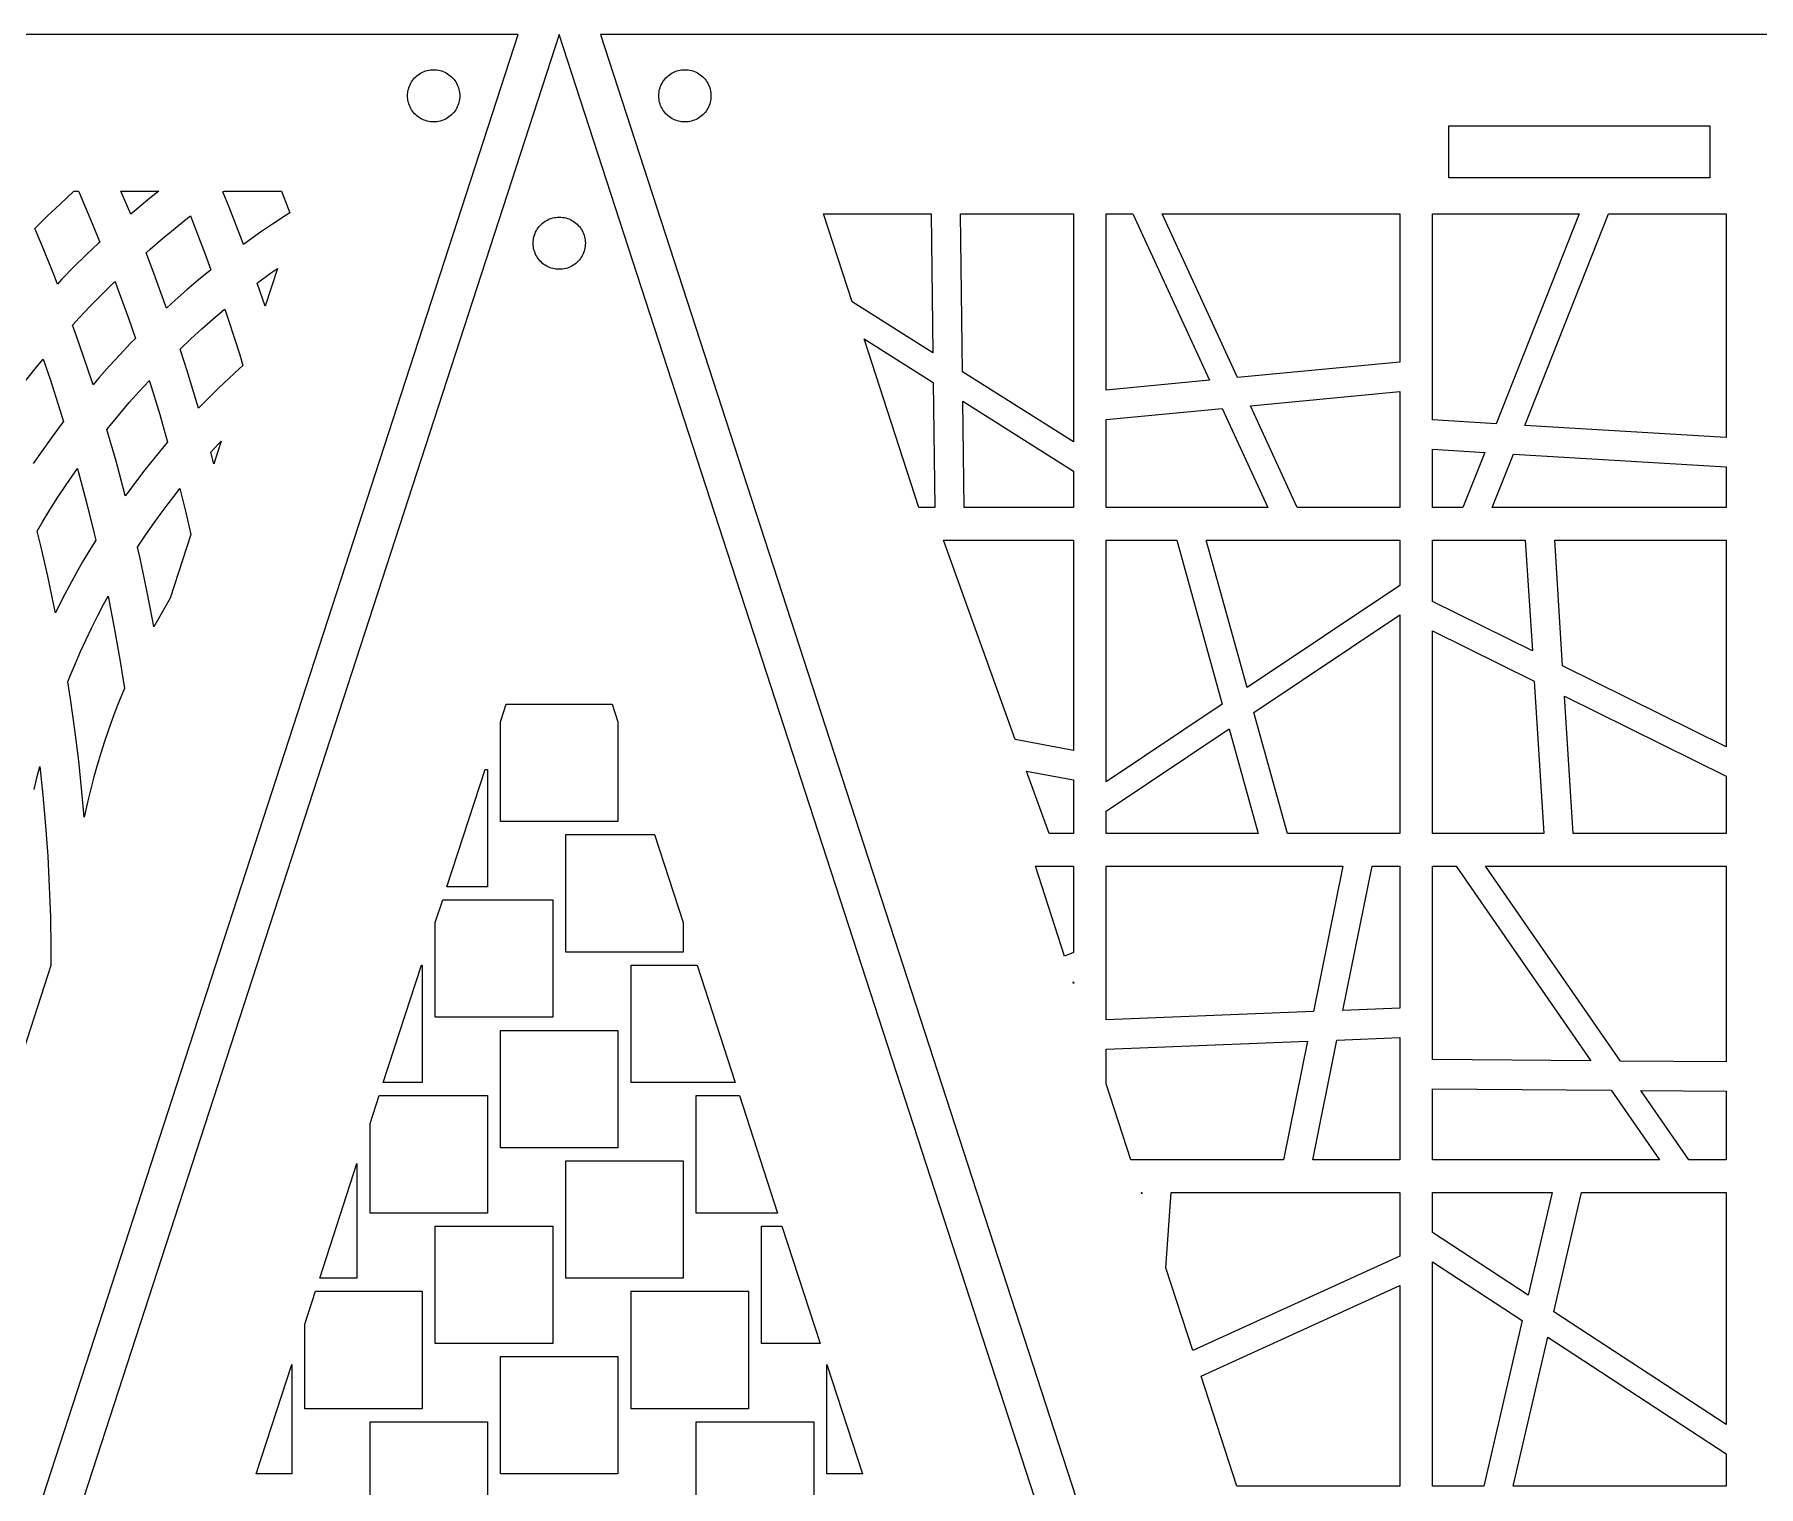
# Model space of a CAD drawing. Header units: metres. Extents: x 20 to 1108, y 20 to 485.
# Drawn here: x 132.9 to 265, y 373.4 to 484.7 of the extents above; entities that cross this region are included whole.
import ezdxf

# ---------------------------------------------------------------- set-up
doc = ezdxf.new("R2010")
doc.units = ezdxf.units.M

msp = doc.modelspace()

# ---------------------------------------------------------------- linework, layer by layer
for p, q in [((170, 484.652), (20, 484.652)), ((95, 253.826), (170, 484.652)), ((173.154, 484.652), (98.1544, 253.826)), ((248.154, 253.826), (173.154, 484.652)), ((326.309, 484.652), (176.309, 484.652)), ((176.309, 484.652), (251.309, 253.826)), ((161.718, 480.802), (161.775, 480.913)), ((161.775, 480.913), (161.839, 481.022)), ((161.839, 481.022), (161.91, 481.126)), ((161.91, 481.126), (161.986, 481.225)), ((161.986, 481.225), (162.07, 481.319)), ((162.07, 481.319), (162.159, 481.408)), ((162.159, 481.408), (162.253, 481.491)), ((162.253, 481.491), (162.353, 481.569)), ((162.353, 481.569), (162.456, 481.639)), ((162.456, 481.639), (162.564, 481.703)), ((162.564, 481.703), (162.677, 481.76)), ((162.677, 481.76), (162.792, 481.81)), ((162.792, 481.81), (162.91, 481.853)), ((162.91, 481.853), (163.03, 481.888)), ((163.03, 481.888), (163.153, 481.915)), ((163.153, 481.915), (163.277, 481.935)), ((163.277, 481.935), (163.402, 481.946)), ((163.402, 481.946), (163.528, 481.95)), ((163.528, 481.95), (163.653, 481.946)), ((163.653, 481.946), (163.778, 481.935)), ((163.778, 481.935), (163.902, 481.915)), ((163.902, 481.915), (164.025, 481.888)), ((164.025, 481.888), (164.146, 481.853)), ((164.146, 481.853), (164.264, 481.81)), ((164.264, 481.81), (164.38, 481.76)), ((164.38, 481.76), (164.491, 481.703)), ((164.491, 481.703), (164.6, 481.639)), ((164.6, 481.639), (164.703, 481.569)), ((164.703, 481.569), (164.803, 481.491)), ((164.803, 481.491), (164.897, 481.408)), ((164.897, 481.408), (164.985, 481.319)), ((164.985, 481.319), (165.069, 481.225)), ((165.069, 481.225), (165.146, 481.126)), ((165.146, 481.126), (165.217, 481.022)), ((165.217, 481.022), (165.28, 480.913)), ((165.28, 480.913), (165.338, 480.802)), ((180.971, 480.802), (181.029, 480.913)), ((181.029, 480.913), (181.092, 481.022)), ((181.092, 481.022), (181.163, 481.126)), ((181.163, 481.126), (181.239, 481.225)), ((181.239, 481.225), (181.323, 481.319)), ((181.323, 481.319), (181.411, 481.408)), ((181.411, 481.408), (181.506, 481.491)), ((181.506, 481.491), (181.606, 481.569)), ((181.606, 481.569), (181.709, 481.639)), ((181.709, 481.639), (181.818, 481.703)), ((181.818, 481.703), (181.929, 481.76)), ((181.929, 481.76), (182.045, 481.81)), ((182.045, 481.81), (182.163, 481.853)), ((182.163, 481.853), (182.283, 481.888)), ((182.283, 481.888), (182.406, 481.915)), ((182.406, 481.915), (182.53, 481.935)), ((182.53, 481.935), (182.655, 481.946)), ((182.655, 481.946), (182.78, 481.95)), ((182.78, 481.95), (182.906, 481.946)), ((182.906, 481.946), (183.031, 481.935)), ((183.031, 481.935), (183.155, 481.915)), ((183.155, 481.915), (183.279, 481.888)), ((183.279, 481.888), (183.399, 481.853)), ((183.399, 481.853), (183.517, 481.81)), ((183.517, 481.81), (183.632, 481.76)), ((183.632, 481.76), (183.744, 481.703)), ((183.744, 481.703), (183.853, 481.639)), ((183.853, 481.639), (183.956, 481.569)), ((183.956, 481.569), (184.056, 481.491)), ((184.056, 481.491), (184.15, 481.408)), ((184.15, 481.408), (184.238, 481.319)), ((184.238, 481.319), (184.322, 481.225)), ((184.322, 481.225), (184.399, 481.126)), ((184.399, 481.126), (184.47, 481.022)), ((184.47, 481.022), (184.533, 480.913)), ((184.533, 480.913), (184.591, 480.802)), ((161.528, 479.95), (161.532, 480.075)), ((161.532, 479.824), (161.528, 479.95)), ((161.532, 480.075), (161.544, 480.201)), ((161.544, 479.699), (161.532, 479.824)), ((161.544, 480.201), (161.563, 480.325)), ((161.563, 479.575), (161.544, 479.699)), ((161.563, 480.325), (161.591, 480.447)), ((161.591, 479.453), (161.563, 479.575)), ((161.591, 480.447), (161.626, 480.569)), ((161.626, 480.569), (161.668, 480.687)), ((161.668, 480.687), (161.718, 480.802)), ((165.338, 480.802), (165.388, 480.687)), ((165.388, 480.687), (165.43, 480.569)), ((165.43, 480.569), (165.465, 480.447)), ((165.465, 480.447), (165.492, 480.325)), ((165.492, 479.575), (165.465, 479.453)), ((165.492, 480.325), (165.512, 480.201)), ((165.512, 479.699), (165.492, 479.575)), ((165.512, 480.201), (165.523, 480.075)), ((165.523, 479.824), (165.512, 479.699)), ((165.523, 480.075), (165.528, 479.95)), ((165.528, 479.95), (165.523, 479.824)), ((180.78, 479.95), (180.785, 480.075)), ((180.785, 479.824), (180.78, 479.95)), ((180.785, 480.075), (180.797, 480.201)), ((180.797, 479.699), (180.785, 479.824)), ((180.797, 480.201), (180.817, 480.325)), ((180.817, 479.575), (180.797, 479.699)), ((180.817, 480.325), (180.844, 480.447)), ((180.844, 479.453), (180.817, 479.575)), ((180.844, 480.447), (180.879, 480.569)), ((180.879, 480.569), (180.921, 480.687)), ((180.921, 480.687), (180.971, 480.802)), ((184.591, 480.802), (184.641, 480.687)), ((184.641, 480.687), (184.683, 480.569)), ((184.683, 480.569), (184.718, 480.447)), ((184.718, 480.447), (184.745, 480.325)), ((184.745, 479.575), (184.718, 479.453)), ((184.745, 480.325), (184.765, 480.201)), ((184.765, 479.699), (184.745, 479.575)), ((184.765, 480.201), (184.777, 480.075)), ((184.777, 479.824), (184.765, 479.699)), ((184.777, 480.075), (184.78, 479.95)), ((184.78, 479.95), (184.777, 479.824)), ((161.626, 479.332), (161.591, 479.453)), ((161.668, 479.214), (161.626, 479.332)), ((161.718, 479.099), (161.668, 479.214)), ((161.775, 478.986), (161.718, 479.099)), ((161.839, 478.878), (161.775, 478.986)), ((161.91, 478.775), (161.839, 478.878)), ((161.986, 478.675), (161.91, 478.775)), ((162.07, 478.581), (161.986, 478.675)), ((162.159, 478.492), (162.07, 478.581)), ((162.253, 478.409), (162.159, 478.492)), ((162.353, 478.332), (162.253, 478.409)), ((162.456, 478.262), (162.353, 478.332)), ((162.564, 478.197), (162.456, 478.262)), ((164.6, 478.262), (164.491, 478.197)), ((164.703, 478.332), (164.6, 478.262)), ((164.803, 478.409), (164.703, 478.332)), ((164.897, 478.492), (164.803, 478.409)), ((164.985, 478.581), (164.897, 478.492)), ((165.069, 478.675), (164.985, 478.581)), ((165.146, 478.775), (165.069, 478.675)), ((165.217, 478.878), (165.146, 478.775)), ((165.28, 478.986), (165.217, 478.878)), ((165.338, 479.099), (165.28, 478.986)), ((165.388, 479.214), (165.338, 479.099)), ((165.43, 479.332), (165.388, 479.214)), ((165.465, 479.453), (165.43, 479.332)), ((180.879, 479.332), (180.844, 479.453)), ((180.921, 479.214), (180.879, 479.332)), ((180.971, 479.099), (180.921, 479.214)), ((181.029, 478.986), (180.971, 479.099)), ((181.092, 478.878), (181.029, 478.986)), ((181.163, 478.775), (181.092, 478.878)), ((181.239, 478.675), (181.163, 478.775)), ((181.323, 478.581), (181.239, 478.675)), ((181.411, 478.492), (181.323, 478.581)), ((181.506, 478.409), (181.411, 478.492)), ((181.606, 478.332), (181.506, 478.409)), ((181.709, 478.262), (181.606, 478.332)), ((181.818, 478.197), (181.709, 478.262)), ((183.853, 478.262), (183.744, 478.197)), ((183.956, 478.332), (183.853, 478.262)), ((184.056, 478.409), (183.956, 478.332)), ((184.15, 478.492), (184.056, 478.409)), ((184.238, 478.581), (184.15, 478.492)), ((184.322, 478.675), (184.238, 478.581)), ((184.399, 478.775), (184.322, 478.675)), ((184.47, 478.878), (184.399, 478.775)), ((184.533, 478.986), (184.47, 478.878)), ((184.591, 479.099), (184.533, 478.986)), ((184.641, 479.214), (184.591, 479.099)), ((184.683, 479.332), (184.641, 479.214)), ((184.718, 479.453), (184.683, 479.332)), ((162.677, 478.141), (162.564, 478.197)), ((162.792, 478.091), (162.677, 478.141)), ((162.91, 478.048), (162.792, 478.091)), ((163.03, 478.013), (162.91, 478.048)), ((163.153, 477.986), (163.03, 478.013)), ((163.277, 477.966), (163.153, 477.986)), ((163.402, 477.954), (163.277, 477.966)), ((163.528, 477.95), (163.402, 477.954)), ((163.653, 477.954), (163.528, 477.95)), ((163.778, 477.966), (163.653, 477.954)), ((163.902, 477.986), (163.778, 477.966)), ((164.025, 478.013), (163.902, 477.986)), ((164.146, 478.048), (164.025, 478.013)), ((164.264, 478.091), (164.146, 478.048)), ((164.38, 478.141), (164.264, 478.091)), ((164.491, 478.197), (164.38, 478.141)), ((181.929, 478.141), (181.818, 478.197)), ((182.045, 478.091), (181.929, 478.141)), ((182.163, 478.048), (182.045, 478.091)), ((182.283, 478.013), (182.163, 478.048)), ((182.406, 477.986), (182.283, 478.013)), ((182.53, 477.966), (182.406, 477.986)), ((182.655, 477.954), (182.53, 477.966)), ((182.78, 477.95), (182.655, 477.954)), ((182.906, 477.954), (182.78, 477.95)), ((183.031, 477.966), (182.906, 477.954)), ((183.155, 477.986), (183.031, 477.966)), ((183.279, 478.013), (183.155, 477.986)), ((183.399, 478.048), (183.279, 478.013)), ((183.517, 478.091), (183.399, 478.048)), ((183.632, 478.141), (183.517, 478.091)), ((183.744, 478.197), (183.632, 478.141)), ((241.309, 473.652), (241.309, 477.652)), ((241.309, 477.652), (261.309, 477.652)), ((261.309, 477.652), (261.309, 473.652)), ((261.309, 473.652), (241.309, 473.652)), ((133.927, 470.726), (134.928, 471.682)), ((134.928, 471.682), (135.944, 472.619)), ((135.944, 472.619), (135.981, 472.652)), ((135.981, 472.652), (136.312, 472.652)), ((136.312, 472.652), (136.363, 472.535)), ((136.363, 472.535), (137.372, 470.154)), ((140.153, 471.278), (139.571, 472.652)), ((139.571, 472.652), (142.476, 472.652)), ((141.791, 472.106), (140.782, 471.271)), ((142.476, 472.652), (141.791, 472.106)), ((147.385, 472.593), (147.469, 472.652)), ((147.86, 471.41), (147.385, 472.593)), ((147.469, 472.652), (151.882, 472.652)), ((151.882, 472.652), (152.516, 470.992)), ((132.97, 469.78), (133.927, 470.726)), ((140.317, 470.871), (140.153, 471.278)), ((140.782, 471.271), (140.317, 470.871)), ((143.72, 469.808), (144.701, 470.592)), ((144.701, 470.592), (144.896, 470.741)), ((144.896, 470.741), (145.06, 470.336)), ((145.06, 470.336), (146.028, 467.802)), ((148.848, 468.828), (147.86, 471.41)), ((152.153, 470.762), (151.169, 470.11)), ((152.516, 470.992), (152.153, 470.762)), ((171.979, 470.271), (172.083, 470.341)), ((172.083, 470.341), (172.191, 470.405)), ((172.191, 470.405), (172.303, 470.462)), ((172.303, 470.462), (172.418, 470.512)), ((172.418, 470.512), (172.536, 470.554)), ((172.536, 470.554), (172.657, 470.589)), ((172.657, 470.589), (172.779, 470.617)), ((172.779, 470.617), (172.903, 470.636)), ((172.903, 470.636), (173.028, 470.649)), ((173.028, 470.649), (173.154, 470.652)), ((173.154, 470.652), (173.28, 470.649)), ((173.28, 470.649), (173.405, 470.636)), ((173.405, 470.636), (173.529, 470.617)), ((173.529, 470.617), (173.651, 470.589)), ((173.651, 470.589), (173.773, 470.554)), ((173.773, 470.554), (173.891, 470.512)), ((173.891, 470.512), (174.006, 470.462)), ((174.006, 470.462), (174.118, 470.405)), ((174.118, 470.405), (174.226, 470.341)), ((174.226, 470.341), (174.33, 470.271)), ((195.586, 464.155), (193.394, 470.902)), ((193.394, 470.902), (201.648, 470.902)), ((201.648, 470.902), (201.778, 460.241)), ((204.045, 458.808), (203.898, 470.902)), ((203.898, 470.902), (212.559, 470.902)), ((212.559, 470.902), (212.559, 453.425)), ((215.059, 470.902), (217.102, 470.902)), ((215.059, 457.403), (215.059, 470.902)), ((217.102, 470.902), (222.968, 458.151)), ((219.351, 470.902), (237.559, 470.902)), ((225.124, 458.354), (219.351, 470.902)), ((237.559, 470.902), (237.559, 459.527)), ((240.059, 455.111), (240.059, 470.902)), ((240.059, 470.902), (251.3, 470.902)), ((251.3, 470.902), (244.934, 454.818)), ((247.132, 454.686), (253.55, 470.902)), ((253.55, 470.902), (262.559, 470.902)), ((262.559, 470.902), (262.559, 453.759)), ((133.478, 468.581), (132.97, 469.78)), ((137.372, 470.154), (137.938, 468.746)), ((141.796, 468.189), (142.751, 469.007)), ((142.751, 469.007), (143.72, 469.808)), ((150.195, 469.439), (149.233, 468.752)), ((151.169, 470.11), (150.195, 469.439)), ((171.17, 468.903), (171.19, 469.027)), ((171.19, 469.027), (171.217, 469.151)), ((171.217, 469.151), (171.252, 469.271)), ((171.252, 469.271), (171.295, 469.388)), ((171.295, 469.388), (171.345, 469.504)), ((171.345, 469.504), (171.401, 469.616)), ((171.401, 469.616), (171.466, 469.725)), ((171.466, 469.725), (171.536, 469.828)), ((171.536, 469.828), (171.613, 469.927)), ((171.613, 469.927), (171.696, 470.022)), ((171.696, 470.022), (171.785, 470.11)), ((171.785, 470.11), (171.88, 470.193)), ((171.88, 470.193), (171.979, 470.271)), ((174.33, 470.271), (174.429, 470.193)), ((174.429, 470.193), (174.524, 470.11)), ((174.524, 470.11), (174.612, 470.022)), ((174.612, 470.022), (174.695, 469.927)), ((174.695, 469.927), (174.773, 469.828)), ((174.773, 469.828), (174.843, 469.725)), ((174.843, 469.725), (174.907, 469.616)), ((174.907, 469.616), (174.964, 469.504)), ((174.964, 469.504), (175.014, 469.388)), ((175.014, 469.388), (175.057, 469.271)), ((175.057, 469.271), (175.092, 469.151)), ((175.092, 469.151), (175.119, 469.027)), ((175.119, 469.027), (175.139, 468.903)), ((134.417, 466.25), (133.478, 468.581)), ((136.896, 467.756), (135.963, 466.835)), ((137.845, 468.66), (136.896, 467.756)), ((137.938, 468.746), (137.845, 468.66)), ((141.488, 467.916), (141.796, 468.189)), ((142.081, 466.366), (141.488, 467.916)), ((146.028, 467.802), (146.457, 466.62)), ((148.951, 468.543), (148.848, 468.828)), ((149.233, 468.752), (148.951, 468.543)), ((171.154, 468.652), (171.158, 468.778)), ((171.158, 468.527), (171.154, 468.652)), ((171.158, 468.778), (171.17, 468.903)), ((171.17, 468.402), (171.158, 468.527)), ((171.19, 468.277), (171.17, 468.402)), ((171.217, 468.155), (171.19, 468.277)), ((171.252, 468.034), (171.217, 468.155)), ((171.295, 467.916), (171.252, 468.034)), ((171.345, 467.801), (171.295, 467.916)), ((171.401, 467.69), (171.345, 467.801)), ((171.466, 467.581), (171.401, 467.69)), ((174.907, 467.69), (174.843, 467.581)), ((174.964, 467.801), (174.907, 467.69)), ((175.014, 467.916), (174.964, 467.801)), ((175.057, 468.034), (175.014, 467.916)), ((175.092, 468.155), (175.057, 468.034)), ((175.119, 468.277), (175.092, 468.155)), ((175.139, 468.402), (175.119, 468.277)), ((175.139, 468.903), (175.15, 468.778)), ((175.15, 468.527), (175.139, 468.402)), ((175.15, 468.778), (175.154, 468.652)), ((175.154, 468.652), (175.15, 468.527)), ((135.963, 466.835), (135.046, 465.898)), ((142.981, 463.885), (142.081, 466.366)), ((146.419, 466.59), (145.506, 465.837)), ((146.457, 466.62), (146.419, 466.59)), ((150.13, 465.684), (151.038, 466.357)), ((151.558, 466.727), (150.614, 463.821)), ((151.038, 466.357), (151.558, 466.727)), ((171.536, 467.478), (171.466, 467.581)), ((171.613, 467.377), (171.536, 467.478)), ((171.696, 467.283), (171.613, 467.377)), ((171.785, 467.194), (171.696, 467.283)), ((171.88, 467.111), (171.785, 467.194)), ((171.979, 467.034), (171.88, 467.111)), ((172.083, 466.964), (171.979, 467.034)), ((172.191, 466.901), (172.083, 466.964)), ((172.303, 466.843), (172.191, 466.901)), ((172.418, 466.793), (172.303, 466.843)), ((172.536, 466.75), (172.418, 466.793)), ((172.657, 466.715), (172.536, 466.75)), ((172.779, 466.689), (172.657, 466.715)), ((172.903, 466.668), (172.779, 466.689)), ((173.028, 466.656), (172.903, 466.668)), ((173.154, 466.652), (173.028, 466.656)), ((173.28, 466.656), (173.154, 466.652)), ((173.405, 466.668), (173.28, 466.656)), ((173.529, 466.689), (173.405, 466.668)), ((173.651, 466.715), (173.529, 466.689)), ((173.773, 466.75), (173.651, 466.715)), ((173.891, 466.793), (173.773, 466.75)), ((174.006, 466.843), (173.891, 466.793)), ((174.118, 466.901), (174.006, 466.843)), ((174.226, 466.964), (174.118, 466.901)), ((174.33, 467.034), (174.226, 466.964)), ((174.429, 467.111), (174.33, 467.034)), ((174.524, 467.194), (174.429, 467.111)), ((174.612, 467.283), (174.524, 467.194)), ((174.695, 467.377), (174.612, 467.283)), ((174.773, 467.478), (174.695, 467.377)), ((174.843, 467.581), (174.773, 467.478)), ((134.694, 465.526), (134.417, 466.25)), ((135.046, 465.898), (134.694, 465.526)), ((138.121, 464.751), (139.018, 465.635)), ((139.018, 465.635), (139.114, 465.727)), ((139.114, 465.727), (139.263, 465.34)), ((139.263, 465.34), (140.145, 462.908)), ((144.606, 465.068), (143.72, 464.282)), ((145.506, 465.837), (144.606, 465.068)), ((150.008, 465.591), (150.13, 465.684)), ((150.614, 463.821), (150.008, 465.591)), ((136.375, 462.937), (137.24, 463.852)), ((137.24, 463.852), (138.121, 464.751)), ((143.055, 463.672), (142.981, 463.885)), ((143.72, 464.282), (143.055, 463.672)), ((201.778, 460.241), (195.586, 464.155)), ((135.868, 462.382), (136.375, 462.937)), ((136.174, 461.541), (135.868, 462.382)), ((140.145, 462.908), (140.677, 461.359)), ((145.766, 462.088), (146.613, 462.838)), ((146.613, 462.838), (147.475, 463.572)), ((147.475, 463.572), (147.517, 463.608)), ((147.517, 463.608), (147.832, 462.686)), ((147.832, 462.686), (148.667, 460.105)), ((136.99, 459.163), (136.174, 461.541)), ((140.677, 461.359), (140.312, 460.987)), ((144.11, 460.545), (144.931, 461.323)), ((144.931, 461.323), (145.766, 462.088)), ((200.705, 448.402), (196.506, 461.324)), ((196.506, 461.324), (201.806, 457.974)), ((133.074, 459.128), (133.607, 459.777)), ((133.607, 459.777), (134.137, 458.236)), ((139.496, 460.126), (138.695, 459.251)), ((140.312, 460.987), (139.496, 460.126)), ((144.65, 458.876), (144.11, 460.545)), ((148.667, 460.105), (148.92, 459.273)), ((132.291, 458.14), (133.074, 459.128)), ((137.432, 457.802), (136.99, 459.163)), ((138.695, 459.251), (137.909, 458.362)), ((145.42, 456.351), (144.65, 458.876)), ((148.63, 459.017), (147.848, 458.302)), ((148.92, 459.273), (148.63, 459.017)), ((212.559, 453.425), (204.045, 458.808)), ((237.559, 459.527), (225.124, 458.354)), ((134.137, 458.236), (134.896, 455.895)), ((137.909, 458.362), (137.432, 457.802)), ((140.207, 456.434), (140.959, 457.283)), ((140.959, 457.283), (141.726, 458.119)), ((141.726, 458.119), (141.738, 458.133)), ((141.738, 458.133), (141.781, 457.999)), ((141.781, 457.999), (142.536, 455.524)), ((147.078, 457.574), (146.321, 456.832)), ((147.848, 458.302), (147.078, 457.574)), ((201.806, 457.974), (201.922, 448.402)), ((222.968, 458.151), (215.059, 457.403)), ((226.116, 456.197), (237.559, 457.277)), ((237.559, 457.277), (237.559, 448.402)), ((134.896, 455.895), (135.171, 454.993)), ((139.47, 455.57), (140.207, 456.434)), ((145.517, 456.013), (145.42, 456.351)), ((145.577, 456.077), (145.517, 456.013)), ((146.321, 456.832), (145.577, 456.077)), ((204.172, 448.402), (204.072, 456.54)), ((204.072, 456.54), (212.559, 451.175)), ((215.059, 455.153), (223.96, 455.993)), ((223.96, 455.993), (227.453, 448.402)), ((229.703, 448.402), (226.116, 456.197)), ((134.922, 454.669), (134.216, 453.713)), ((135.171, 454.993), (134.922, 454.669)), ((138.495, 454.378), (138.748, 454.695)), ((138.748, 454.695), (139.47, 455.57)), ((142.536, 455.524), (143.142, 453.403)), ((215.059, 448.402), (215.059, 455.153)), ((244.934, 454.818), (240.059, 455.111)), ((262.559, 453.759), (247.132, 454.686)), ((134.216, 453.713), (133.526, 452.744)), ((138.499, 454.366), (138.495, 454.378)), ((139.189, 451.948), (138.499, 454.366)), ((143.142, 453.403), (142.734, 452.928)), ((146.459, 452.632), (147.076, 453.302)), ((147.258, 453.492), (146.693, 451.755)), ((147.076, 453.302), (147.258, 453.492)), ((133.526, 452.744), (132.853, 451.764)), ((139.839, 449.519), (139.189, 451.948)), ((142.058, 452.11), (141.396, 451.278)), ((142.734, 452.928), (142.058, 452.11)), ((146.693, 451.755), (146.459, 452.632)), ((240.059, 448.402), (240.059, 452.861)), ((240.059, 452.861), (244.065, 452.619)), ((244.065, 452.619), (242.395, 448.402)), ((244.645, 448.402), (246.262, 452.487)), ((246.262, 452.487), (262.559, 451.509)), ((135.369, 450.13), (136.013, 451.068)), ((136.013, 451.068), (136.233, 451.376)), ((136.233, 451.376), (136.292, 451.172)), ((136.292, 451.172), (136.928, 448.792)), ((141.396, 451.278), (140.747, 450.437)), ((212.559, 451.175), (212.559, 448.402)), ((262.559, 451.509), (262.559, 448.402)), ((134.13, 448.223), (134.741, 449.182)), ((134.741, 449.182), (135.369, 450.13)), ((139.897, 449.281), (139.839, 449.519)), ((140.113, 449.583), (139.897, 449.281)), ((140.747, 450.437), (140.113, 449.583)), ((143.174, 448.674), (143.791, 449.474)), ((143.791, 449.474), (144.086, 449.843)), ((144.086, 449.843), (144.538, 448.022)), ((133.535, 447.252), (134.13, 448.223)), ((136.928, 448.792), (137.522, 446.402)), ((141.982, 447.041), (142.571, 447.862)), ((142.571, 447.862), (143.174, 448.674)), ((144.538, 448.022), (144.929, 446.323)), ((201.922, 448.402), (200.705, 448.402)), ((212.559, 448.402), (204.172, 448.402)), ((227.453, 448.402), (215.059, 448.402)), ((237.559, 448.402), (229.703, 448.402)), ((242.395, 448.402), (240.059, 448.402)), ((262.559, 448.402), (244.645, 448.402)), ((133.147, 446.594), (133.535, 447.252)), ((133.431, 445.457), (133.147, 446.594)), ((141.407, 446.209), (141.982, 447.041)), ((133.967, 443.128), (133.431, 445.457)), ((137.637, 445.907), (137.173, 445.152)), ((137.522, 446.402), (137.637, 445.907)), ((140.841, 445.358), (141.407, 446.209)), ((141.01, 444.625), (140.841, 445.358)), ((144.929, 446.323), (143.343, 441.444)), ((208.09, 430.611), (202.586, 445.902)), ((202.586, 445.902), (212.559, 445.902)), ((212.559, 445.902), (212.559, 429.774)), ((215.059, 445.902), (220.477, 445.902)), ((215.059, 427.384), (215.059, 445.902)), ((220.477, 445.902), (223.959, 433.327)), ((222.727, 445.902), (237.559, 445.902)), ((225.858, 434.596), (222.727, 445.902)), ((237.559, 445.902), (237.559, 442.411)), ((240.059, 441.194), (240.059, 445.902)), ((240.059, 445.902), (247.179, 445.902)), ((247.179, 445.902), (247.716, 437.402)), ((250.038, 436.251), (249.428, 445.902)), ((249.428, 445.902), (262.559, 445.902)), ((262.559, 445.902), (262.559, 430.051)), ((136.631, 444.236), (136.104, 443.309)), ((137.173, 445.152), (136.631, 444.236)), ((141.531, 442.163), (141.01, 444.625)), ((134.463, 440.789), (133.967, 443.128)), ((136.104, 443.309), (135.595, 442.373)), ((135.102, 441.428), (134.625, 440.475)), ((135.595, 442.373), (135.102, 441.428)), ((138.269, 441.011), (138.586, 441.593)), ((138.586, 441.593), (138.586, 441.591)), ((138.586, 441.591), (139.055, 439.172)), ((142.01, 439.693), (141.531, 442.163)), ((143.343, 441.444), (142.928, 440.745)), ((237.559, 442.411), (225.858, 434.596)), ((134.554, 440.325), (134.463, 440.789)), ((134.625, 440.475), (134.554, 440.325)), ((137.344, 439.206), (137.798, 440.113)), ((137.798, 440.113), (138.269, 441.011)), ((142.462, 439.929), (142.088, 439.245)), ((142.928, 440.745), (142.462, 439.929)), ((226.384, 432.697), (237.559, 440.161)), ((237.559, 440.161), (237.559, 423.402)), ((247.716, 437.402), (240.059, 441.194)), ((136.904, 438.292), (137.344, 439.206)), ((139.055, 439.172), (139.481, 436.744)), ((142.088, 439.245), (142.01, 439.693)), ((240.059, 423.402), (240.059, 438.944)), ((240.059, 438.944), (247.863, 435.078)), ((136.075, 436.44), (136.481, 437.369)), ((136.481, 437.369), (136.904, 438.292)), ((135.685, 435.502), (136.075, 436.44)), ((139.481, 436.744), (139.83, 434.534)), ((262.559, 430.051), (250.038, 436.251)), ((135.499, 435.035), (135.685, 435.502)), ((135.706, 433.725), (135.499, 435.035)), ((247.863, 435.078), (248.602, 423.402)), ((136.038, 431.356), (135.706, 433.725)), ((139.605, 433.997), (139.257, 433.121)), ((139.83, 434.534), (139.605, 433.997)), ((168.654, 431.97), (169.095, 433.326)), ((169.095, 433.326), (177.214, 433.326)), ((177.214, 433.326), (177.654, 431.97)), ((223.959, 433.327), (215.059, 427.384)), ((250.852, 423.402), (250.186, 433.929)), ((250.186, 433.929), (262.559, 427.801)), ((138.923, 432.239), (138.604, 431.352)), ((139.257, 433.121), (138.923, 432.239)), ((228.957, 423.402), (226.384, 432.697)), ((136.329, 428.982), (136.038, 431.356)), ((138.604, 431.352), (138.302, 430.458)), ((168.654, 424.326), (168.654, 431.97)), ((177.654, 431.97), (177.654, 424.326)), ((215.059, 425.134), (224.485, 431.429)), ((224.485, 431.429), (226.707, 423.402)), ((138.015, 429.559), (137.743, 428.654)), ((138.302, 430.458), (138.015, 429.559)), ((212.559, 429.774), (208.09, 430.611)), ((133.155, 427.777), (133.357, 428.552)), ((133.357, 428.552), (133.59, 426.34)), ((136.578, 426.602), (136.329, 428.982)), ((137.743, 428.654), (137.487, 427.745)), ((164.546, 419.326), (167.471, 428.326)), ((167.471, 428.326), (167.654, 428.326)), ((167.654, 428.326), (167.654, 419.326)), ((210.685, 423.402), (208.958, 428.197)), ((208.958, 428.197), (212.559, 427.524)), ((132.915, 426.786), (133.155, 427.777)), ((137.248, 426.831), (137.023, 425.913)), ((137.487, 427.745), (137.248, 426.831)), ((212.559, 427.524), (212.559, 423.402)), ((262.559, 427.801), (262.559, 423.402)), ((133.59, 426.34), (133.793, 424.008)), ((136.747, 424.661), (136.578, 426.602)), ((137.023, 425.913), (136.815, 424.99)), ((136.815, 424.99), (136.747, 424.661)), ((177.654, 424.326), (168.654, 424.326)), ((215.059, 423.402), (215.059, 425.134)), ((133.793, 424.008), (133.956, 421.673)), ((173.654, 414.326), (173.654, 423.326)), ((173.654, 423.326), (180.463, 423.326)), ((180.463, 423.326), (182.654, 416.582)), ((212.559, 423.402), (210.685, 423.402)), ((226.707, 423.402), (215.059, 423.402)), ((237.559, 423.402), (228.957, 423.402)), ((248.602, 423.402), (240.059, 423.402)), ((262.559, 423.402), (250.852, 423.402)), ((133.956, 421.673), (134.078, 419.334)), ((209.64, 420.902), (212.559, 420.902)), ((211.88, 414.009), (209.64, 420.902)), ((212.559, 420.902), (212.559, 414.295)), ((215.059, 420.902), (233.193, 420.902)), ((215.059, 409.13), (215.059, 420.902)), ((233.193, 420.902), (230.939, 409.76)), ((233.206, 409.85), (235.443, 420.902)), ((235.443, 420.902), (237.559, 420.902)), ((237.559, 420.902), (237.559, 410.023)), ((240.059, 406.082), (240.059, 420.902)), ((240.059, 420.902), (241.885, 420.902)), ((241.885, 420.902), (252.203, 405.991)), ((254.465, 405.974), (244.135, 420.902)), ((244.135, 420.902), (262.559, 420.902)), ((262.559, 420.902), (262.559, 405.913)), ((134.078, 419.334), (134.159, 416.994)), ((167.654, 419.326), (164.546, 419.326)), ((163.654, 416.582), (164.221, 418.326)), ((164.221, 418.326), (172.654, 418.326)), ((172.654, 418.326), (172.654, 409.326)), ((134.159, 416.994), (134.2, 414.652)), ((163.654, 409.326), (163.654, 416.582)), ((182.654, 416.582), (182.654, 414.326)), ((134.2, 414.652), (134.199, 413.304)), ((182.654, 414.326), (173.654, 414.326)), ((212.559, 414.295), (211.88, 414.009)), ((134.199, 413.304), (131.86, 406.103)), ((159.672, 404.326), (162.597, 413.326)), ((162.597, 413.326), (162.654, 413.326)), ((162.654, 413.326), (162.654, 404.326)), ((178.654, 404.326), (178.654, 413.326)), ((178.654, 413.326), (183.712, 413.326)), ((183.712, 413.326), (186.637, 404.326)), ((212.523, 412.03), (212.559, 412.045)), ((212.559, 411.918), (212.523, 412.03)), ((212.559, 412.045), (212.559, 411.918)), ((230.939, 409.76), (215.059, 409.13)), ((237.559, 410.023), (233.206, 409.85)), ((172.654, 409.326), (163.654, 409.326)), ((168.654, 399.326), (168.654, 408.326)), ((168.654, 408.326), (177.654, 408.326)), ((177.654, 408.326), (177.654, 399.326)), ((215.059, 406.88), (230.48, 407.492)), ((230.48, 407.492), (228.641, 398.402)), ((230.891, 398.402), (232.748, 407.582)), ((232.748, 407.582), (237.559, 407.773)), ((237.559, 407.773), (237.559, 398.402)), ((215.059, 404.225), (215.059, 406.88)), ((252.203, 405.991), (240.059, 406.082)), ((262.559, 405.913), (254.465, 405.974)), ((162.654, 404.326), (159.672, 404.326)), ((186.637, 404.326), (178.654, 404.326)), ((158.654, 401.194), (159.348, 403.326)), ((159.348, 403.326), (167.654, 403.326)), ((167.654, 403.326), (167.654, 394.326)), ((183.654, 394.326), (183.654, 403.326)), ((183.654, 403.326), (186.961, 403.326)), ((186.961, 403.326), (189.886, 394.326)), ((216.95, 398.402), (215.059, 404.225)), ((240.059, 398.402), (240.059, 403.832)), ((240.059, 403.832), (253.769, 403.73)), ((253.769, 403.73), (257.455, 398.402)), ((259.705, 398.402), (256.03, 403.712)), ((256.03, 403.712), (262.559, 403.663)), ((262.559, 403.663), (262.559, 398.402)), ((158.654, 394.326), (158.654, 401.194)), ((177.654, 399.326), (168.654, 399.326)), ((154.799, 389.326), (157.654, 398.115)), ((157.654, 398.115), (157.654, 389.326)), ((173.654, 389.326), (173.654, 398.326)), ((173.654, 398.326), (182.654, 398.326)), ((182.654, 398.326), (182.654, 389.326)), ((228.641, 398.402), (216.95, 398.402)), ((237.559, 398.402), (230.891, 398.402)), ((257.455, 398.402), (240.059, 398.402)), ((262.559, 398.402), (259.705, 398.402)), ((217.763, 395.902), (217.802, 395.902)), ((217.795, 395.803), (217.763, 395.902)), ((217.802, 395.902), (217.795, 395.803)), ((219.64, 390.125), (220.053, 395.902)), ((220.053, 395.902), (237.559, 395.902)), ((237.559, 395.902), (237.559, 391.017)), ((240.059, 392.845), (240.059, 395.902)), ((240.059, 395.902), (249.223, 395.902)), ((249.223, 395.902), (247.399, 388.037)), ((249.352, 386.759), (251.472, 395.902)), ((251.472, 395.902), (262.559, 395.902)), ((262.559, 395.902), (262.559, 378.11)), ((167.654, 394.326), (158.654, 394.326)), ((189.886, 394.326), (183.654, 394.326)), ((163.654, 384.326), (163.654, 393.326)), ((163.654, 393.326), (172.654, 393.326)), ((172.654, 393.326), (172.654, 384.326)), ((188.654, 384.326), (188.654, 393.326)), ((188.654, 393.326), (190.211, 393.326)), ((190.211, 393.326), (193.135, 384.326)), ((247.399, 388.037), (240.059, 392.845)), ((221.703, 383.777), (219.64, 390.125)), ((237.559, 391.017), (221.703, 383.777)), ((240.059, 373.402), (240.059, 390.595)), ((240.059, 390.595), (246.946, 386.084)), ((157.654, 389.326), (154.799, 389.326)), ((182.654, 389.326), (173.654, 389.326)), ((222.34, 381.817), (237.559, 388.767)), ((237.559, 388.767), (237.559, 373.402)), ((153.654, 385.805), (154.474, 388.326)), ((154.474, 388.326), (162.654, 388.326)), ((162.654, 388.326), (162.654, 379.326)), ((178.654, 379.326), (178.654, 388.326)), ((178.654, 388.326), (187.654, 388.326)), ((187.654, 388.326), (187.654, 379.326)), ((153.654, 379.326), (153.654, 385.805)), ((246.946, 386.084), (244.005, 373.402)), ((262.559, 378.11), (249.352, 386.759)), ((246.255, 373.402), (248.899, 384.805)), ((248.899, 384.805), (262.559, 375.86)), ((172.654, 384.326), (163.654, 384.326)), ((168.654, 374.326), (168.654, 383.326)), ((168.654, 383.326), (177.654, 383.326)), ((177.654, 383.326), (177.654, 374.326)), ((193.135, 384.326), (188.654, 384.326)), ((149.925, 374.326), (152.654, 382.727)), ((152.654, 382.727), (152.654, 374.326)), ((193.654, 374.326), (193.654, 382.727)), ((193.654, 382.727), (196.384, 374.326)), ((225.073, 373.402), (222.34, 381.817)), ((162.654, 379.326), (153.654, 379.326)), ((187.654, 379.326), (178.654, 379.326)), ((158.654, 369.326), (158.654, 378.326)), ((158.654, 378.326), (167.654, 378.326)), ((167.654, 378.326), (167.654, 369.326)), ((183.654, 369.326), (183.654, 378.326)), ((183.654, 378.326), (192.654, 378.326)), ((192.654, 378.326), (192.654, 369.326)), ((262.559, 375.86), (262.559, 373.402)), ((152.654, 374.326), (149.925, 374.326)), ((177.654, 374.326), (168.654, 374.326)), ((196.384, 374.326), (193.654, 374.326)), ((237.559, 373.402), (225.073, 373.402)), ((244.005, 373.402), (240.059, 373.402)), ((262.559, 373.402), (246.255, 373.402))]:
    msp.add_line(p, q)

doc.saveas('drawing.dxf')
